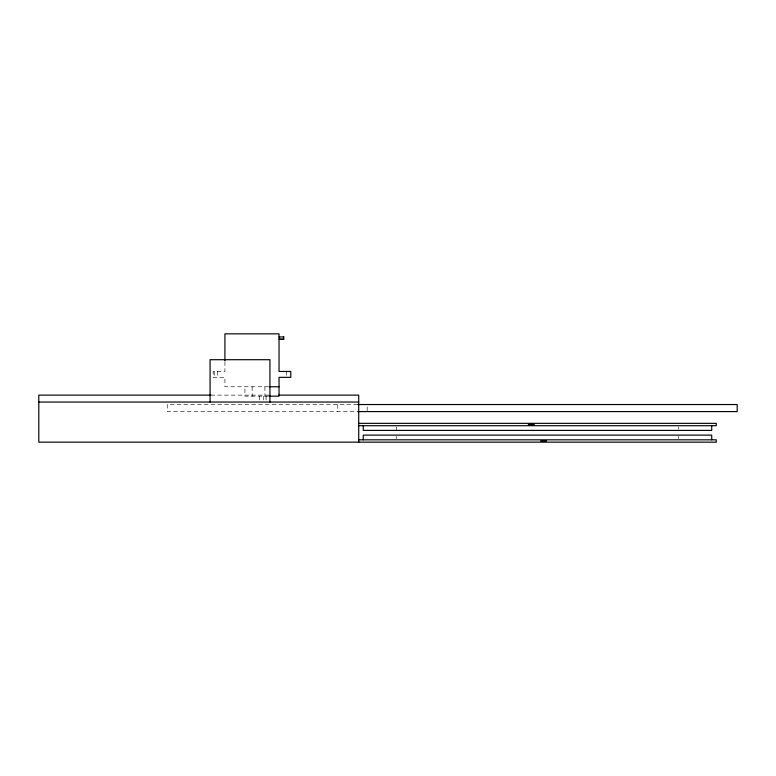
<?xml version="1.0" encoding="UTF-8"?>
<svg xmlns="http://www.w3.org/2000/svg" width="776" height="776" viewBox="0 0 776 776"><rect width="100%" height="100%" fill="white"/><g stroke="black" fill="none" stroke-linecap="round" stroke-linejoin="round"><path stroke-width="0.58" stroke-dasharray="3.88 2.91" d="M268.564 386.758L224.924 386.758L224.924 377.349L213.157 377.349L213.157 371.471L224.924 371.471L224.924 362.062M210.878 395.12L269.039 395.12M268.651 396.167L244.915 396.167L244.915 386.758M357.493 404.529L167.238 404.529L167.238 411.59L357.493 411.59M678.525 426.878L678.525 429.235M678.525 436.287L678.525 438.644M396.449 426.878L396.449 430.408M396.449 436.287L396.449 438.644M367.174 406.886L367.174 411.59M337.773 404.529L337.773 411.59M286.674 371.471L286.674 376.176M266.09 396.167L266.09 400.872M264.917 386.758L264.917 396.167M263.733 396.167L263.733 400.872M259.62 396.167L259.62 402.046M252.132 386.758L252.132 396.167M217.28 371.471L217.28 377.349M214.215 371.471L214.215 377.349"/><path stroke-width="1.16" d="M279.03 336.92L283.735 336.92M283.735 339.228L279.03 339.228L283.735 339.267L283.735 336.881M269.621 386.758L279.03 386.758M210.878 395.12L38.8 395.12L38.8 442.165L716.267 442.165L716.267 439.817L358.716 439.817M278.739 395.12L358.716 395.12L358.716 442.165M269.495 396.167L279.03 396.167L279.03 377.349L290.787 377.349L290.787 371.471L279.03 371.471L279.03 333.835L224.924 333.835L224.924 360.879M38.8 402.046L358.716 402.046M357.707 404.529L737.2 404.529L737.2 411.59L357.707 411.59M358.716 423.347L716.267 423.347L716.267 425.704L358.716 425.704M528.34 424.53L534.344 424.53M540.639 440.991L546.634 440.991M711.718 425.704L711.718 430.408L363.255 430.408L363.255 425.704M711.718 439.817L711.718 435.113L363.255 435.113L363.255 439.817M269.932 402.046L269.932 359.705L210.083 359.705L210.083 402.046"/></g></svg>
